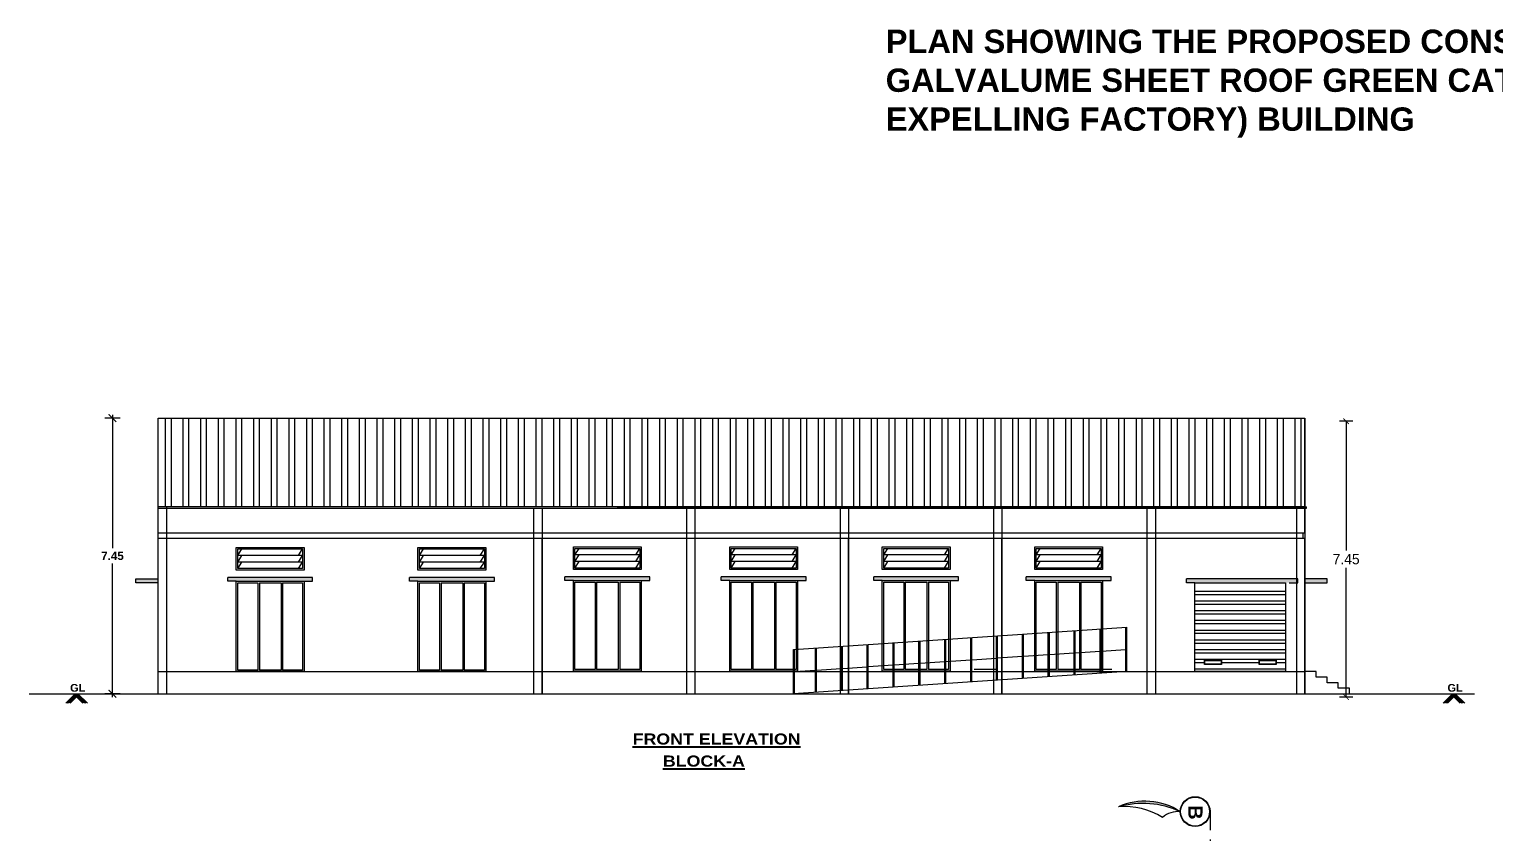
# Model space of a CAD drawing. Header units: metres. Extents: x 743 to 2261, y -742 to 557.
# Drawn here: x 2101.38 to 2140.94, y -698.81 to -677.09 of the extents above; entities that cross this region are included whole.
import ezdxf

# ---------------------------------------------------------------- set-up
doc = ezdxf.new("R2010")
doc.units = ezdxf.units.M
doc.linetypes.add('DASHDOT', pattern=[1, 0.5, -0.25, 0, -0.25])
doc.styles.add('CEN-GOT', font='arialbd.ttf')
doc.styles.add('CGR', font='ariblk.ttf')
doc.styles.add('kavi', font='ARLRDBD.TTF')
doc.styles.add('STYLE1', font='tahoma.ttf', dxfattribs={"height": 0.4})
doc.dimstyles.new('kavi', dxfattribs={"dimtxt": 0.11, "dimasz": 0.23, "dimexe": 0.18, "dimexo": 0.0625, "dimgap": 0.09, "dimtad": 0, "dimtih": 1, "dimtoh": 1, "dimzin": 0, "dimdsep": 46, "dimtxsty": 'kavi', "dimblk": 'ARCHTICK', "dimcen": 0.09, "dimse1": 1, "dimse2": 1, "dimadec": 0, "dimazin": 0, "dimtfac": 1, "dimtofl": 0, "dimtmove": 0, "dimatfit": 3, "dimldrblk": 'ARCHTICK', "dimfxl": 0, "dimtolj": 1, "dimtzin": 0, "dimarcsym": 0})
doc.dimstyles.new('STY', dxfattribs={"dimscale": 0.9, "dimtxt": 0.23, "dimasz": 0.18, "dimexe": 0.15, "dimexo": 0.6, "dimgap": 0.1, "dimtad": 1, "dimtih": 1, "dimtoh": 1, "dimzin": 0, "dimdsep": 46, "dimtxsty": 'STYLE1', "dimblk": 'CLOSEDBLANK', "dimcen": 0.09375, "dimdle": 0.1, "dimse1": 1, "dimse2": 1, "dimadec": 0, "dimazin": 0, "dimtfac": 1, "dimtmove": 2, "dimatfit": 2, "dimfxl": 0, "dimtolj": 1, "dimtzin": 0, "dimarcsym": 0})

# ---------------------------------------------------------------- blocks, each defined once
blk = doc.blocks.new('_ArchTick')
at = {"color": 0, "linetype": 'ByBlock', "const_width": 0.15}
blk.add_lwpolyline([(-0.5, -0.5), (0.5, 0.5)], dxfattribs=at)
blk = doc.blocks.new('*D280')
at = {"color": 0, "lineweight": -2}
for p, q in [((2103.62, -687.5), (2103.62, -691.108)), ((2103.827, -687.59), (2103.413, -687.59)), ((2103.62, -695.126), (2103.62, -691.518)), ((2103.827, -695.036), (2103.413, -695.036))]:
    blk.add_line(p, q, dxfattribs=at)
at = {"layer": 'Defpoints', "color": 0, "linetype": 'ByBlock'}
for p in [(2107.696, -687.59), (2103.62, -695.036), (2105.99, -695.036)]:
    blk.add_point(p, dxfattribs=at)
at = {"color": 0, "linetype": 'ByBlock', "lineweight": -2, "xscale": 0.207, "yscale": 0.207, "zscale": 0.207}
for p, rotation in [((2103.62, -687.59), 90), ((2103.62, -695.036), 270)]:
    blk.add_blockref('_ArchTick', p, dxfattribs=dict(at, rotation=rotation))
at = {"color": 0, "linetype": 'ByBlock', "insert": (2103.62, -691.313), "char_height": 0.225, "attachment_point": 5, "style": 'CEN-GOT'}
blk.add_mtext('\\A1;7.45', dxfattribs=at)
blk = doc.blocks.new('*D287')
at = {"color": 0, "lineweight": -2}
for p, q in [((2137.084, -687.677), (2136.724, -687.677)), ((2136.904, -687.677), (2136.904, -691.169)), ((2136.904, -695.126), (2136.904, -691.634)), ((2137.084, -695.126), (2136.724, -695.126))]:
    blk.add_line(p, q, dxfattribs=at)
at = {"layer": 'Defpoints', "color": 0}
for p in [(2136.904, -687.677), (2156.746, -687.677), (2153.034, -695.126)]:
    blk.add_point(p, dxfattribs=at)
at = {"color": 0, "lineweight": -2, "xscale": 0.15, "yscale": 0.15, "zscale": 0.15}
for p, rotation in [((2136.904, -687.677), 90), ((2136.904, -695.126), 270)]:
    blk.add_blockref('_ArchTick', p, dxfattribs=dict(at, rotation=rotation))
at = {"color": 0, "insert": (2136.904, -691.401), "char_height": 0.28, "attachment_point": 5, "style": 'kavi'}
blk.add_mtext('\\A1;7.45', dxfattribs=at)

msp = doc.modelspace()

# ---------------------------------------------------------------- hatches: boundary and pattern name
at = {"linetype": 'ByBlock'}
h = msp.add_hatch(dxfattribs=at)
h.set_pattern_fill('ANSI32', scale=0.05, angle=45)
h.set_pattern_definition([(90, (1181.60063, -1253.68034), (-0.47625, 1e-16), []), (90, (1181.75938, -1253.5216), (-0.47625, 1e-16), [])])
h.paths.add_polyline_path([(2104.851, -689.986), (2135.791, -689.986), (2135.791, -687.59), (2104.851, -687.59)])
h = msp.add_hatch(color=7, dxfattribs=at)
h.dxf.hatch_style = 1
h.paths.add_polyline_path([(2109.02, -691.896), (2106.73, -691.896), (2106.73, -691.996), (2106.96, -691.996), (2108.79, -691.996), (2109.02, -691.996)])
h = msp.add_hatch(color=7, dxfattribs=at)
h.dxf.hatch_style = 1
h.paths.add_polyline_path([(2113.923, -691.896), (2111.633, -691.896), (2111.633, -691.996), (2111.863, -691.996), (2113.693, -691.996), (2113.923, -691.996)])
h = msp.add_hatch(color=7, dxfattribs=at)
h.dxf.hatch_style = 1
h.paths.add_polyline_path([(2118.118, -691.881), (2115.828, -691.881), (2115.828, -691.981), (2116.058, -691.981), (2117.888, -691.981), (2118.118, -691.981)])
h = msp.add_hatch(color=7, dxfattribs=at)
h.dxf.hatch_style = 1
h.paths.add_polyline_path([(2122.333, -691.881), (2120.043, -691.881), (2120.043, -691.981), (2120.273, -691.981), (2122.103, -691.981), (2122.333, -691.981)])
h = msp.add_hatch(color=7, dxfattribs=at)
h.dxf.hatch_style = 1
h.paths.add_polyline_path([(2126.447, -691.881), (2124.157, -691.881), (2124.157, -691.981), (2124.387, -691.981), (2126.217, -691.981), (2126.447, -691.981)])
h = msp.add_hatch(color=7, dxfattribs=at)
h.dxf.hatch_style = 1
h.paths.add_polyline_path([(2130.561, -691.881), (2128.271, -691.881), (2128.271, -691.981), (2128.501, -691.981), (2130.331, -691.981), (2130.561, -691.981)])
h = msp.add_hatch(color=7, dxfattribs=at)
h.dxf.hatch_style = 1
h.paths.add_polyline_path([(2104.251, -691.936), (2104.851, -691.936), (2104.851, -692.036), (2104.251, -692.036)])
h = msp.add_hatch(color=7, dxfattribs=at)
h.dxf.hatch_style = 1
h.paths.add_polyline_path([(2135.599, -691.936), (2132.595, -691.936), (2132.595, -692.036), (2133.224, -692.036), (2135.054, -692.036), (2135.599, -692.036)])
h = msp.add_hatch(dxfattribs=at)
h.set_pattern_fill('ANSI32', scale=0.7, angle=135)
h.set_pattern_definition([(180, (-1742.04316, 1537.5853), (0, -0.2625), []), (180, (-1742.13066, 1537.6728), (0, -0.2625), [])])
h.paths.add_polyline_path([(2134.553, -694.121), (2135.014, -694.121), (2135.014, -694.238), (2134.553, -694.238)], flags=16)
h.paths.add_polyline_path([(2134.563, -694.131), (2135.004, -694.131), (2135.004, -694.228), (2134.563, -694.228)], flags=0)
h.paths.add_polyline_path([(2133.541, -694.121), (2133.541, -694.238), (2133.08, -694.238), (2133.08, -694.121)], flags=16)
h.paths.add_polyline_path([(2133.531, -694.131), (2133.531, -694.228), (2133.09, -694.228), (2133.09, -694.131)], flags=0)
h.paths.add_polyline_path([(2132.825, -692.096), (2132.825, -694.436), (2135.266, -694.436), (2135.266, -692.096)])
h = msp.add_hatch(color=7, dxfattribs=at)
h.dxf.hatch_style = 1
h.paths.add_polyline_path([(2136.391, -691.936), (2135.791, -691.936), (2135.791, -692.036), (2136.391, -692.036)])
msp.add_hatch(color=7, dxfattribs=at).paths.add_polyline_path([(2130.763, -698.088, -0.180288), (2132.426, -698.217, 0.255551)])
msp.add_hatch(color=7, dxfattribs=at).paths.add_polyline_path([(2130.763, -698.088, -0.180288), (2132.426, -698.217, 0.255551)])

# ---------------------------------------------------------------- linework, layer by layer
at = {"color": 7, "linetype": 'ByBlock'}
for p, q in [((2104.851, -690.786), (2104.851, -687.59)), ((2117.236, -687.59), (2135.791, -687.59)), ((2135.791, -689.986), (2135.791, -687.59)), ((2104.851, -695.036), (2104.851, -689.286)), ((2104.851, -690.026), (2135.831, -690.026)), ((2117.236, -689.986), (2135.831, -689.986)), ((2135.791, -690.686), (2135.791, -690.026)), ((2135.831, -690.026), (2135.831, -689.986)), ((2104.851, -690.686), (2135.791, -690.686)), ((2135.741, -690.836), (2135.741, -690.686)), ((2104.851, -690.836), (2135.791, -690.836)), ((2107, -691.303), (2107.109, -691.126)), ((2108.641, -691.303), (2108.75, -691.126)), ((2111.903, -691.303), (2112.011, -691.126)), ((2113.544, -691.303), (2113.653, -691.126)), ((2115.211, -695.036), (2115.211, -690.836)), ((2116.098, -691.288), (2116.207, -691.111)), ((2117.739, -691.288), (2117.848, -691.111)), ((2120.313, -691.288), (2120.422, -691.111)), ((2121.954, -691.288), (2122.063, -691.111)), ((2123.481, -695.036), (2123.481, -690.836)), ((2124.427, -691.288), (2124.536, -691.111)), ((2126.068, -691.288), (2126.177, -691.111)), ((2127.616, -695.036), (2127.616, -690.836)), ((2128.541, -691.288), (2128.65, -691.111)), ((2130.182, -691.288), (2130.291, -691.111)), ((2135.791, -695.036), (2135.791, -690.836)), ((2108.75, -691.303), (2107, -691.303)), ((2107, -691.479), (2107.109, -691.303)), ((2108.75, -691.479), (2107, -691.479)), ((2107, -691.656), (2107.109, -691.479)), ((2108.641, -691.479), (2108.75, -691.303)), ((2108.641, -691.656), (2108.75, -691.479)), ((2113.653, -691.303), (2111.903, -691.303)), ((2111.903, -691.479), (2112.011, -691.303)), ((2113.653, -691.479), (2111.903, -691.479)), ((2111.903, -691.656), (2112.011, -691.479)), ((2113.544, -691.479), (2113.653, -691.303)), ((2113.544, -691.656), (2113.653, -691.479)), ((2117.848, -691.288), (2116.098, -691.288)), ((2116.098, -691.464), (2116.207, -691.288)), ((2117.848, -691.464), (2116.098, -691.464)), ((2116.098, -691.641), (2116.207, -691.464)), ((2117.739, -691.464), (2117.848, -691.288)), ((2117.739, -691.641), (2117.848, -691.464)), ((2122.063, -691.288), (2120.313, -691.288)), ((2120.313, -691.464), (2120.422, -691.288)), ((2122.063, -691.464), (2120.313, -691.464)), ((2120.313, -691.641), (2120.422, -691.464)), ((2121.954, -691.464), (2122.063, -691.288)), ((2121.954, -691.641), (2122.063, -691.464)), ((2126.177, -691.288), (2124.427, -691.288)), ((2124.427, -691.464), (2124.536, -691.288)), ((2126.177, -691.464), (2124.427, -691.464)), ((2124.427, -691.641), (2124.536, -691.464)), ((2126.068, -691.464), (2126.177, -691.288)), ((2126.068, -691.641), (2126.177, -691.464)), ((2130.291, -691.288), (2128.541, -691.288)), ((2128.541, -691.464), (2128.65, -691.288)), ((2130.291, -691.464), (2128.541, -691.464)), ((2128.541, -691.641), (2128.65, -691.464)), ((2130.182, -691.464), (2130.291, -691.288)), ((2130.182, -691.641), (2130.291, -691.464)), ((2106.73, -691.996), (2106.73, -691.896)), ((2109.02, -691.896), (2106.73, -691.896)), ((2109.02, -691.996), (2109.02, -691.896)), ((2111.633, -691.996), (2111.633, -691.896)), ((2113.923, -691.896), (2111.633, -691.896)), ((2113.923, -691.996), (2113.923, -691.896)), ((2115.828, -691.981), (2115.828, -691.881)), ((2118.118, -691.881), (2115.828, -691.881)), ((2118.118, -691.981), (2118.118, -691.881)), ((2120.043, -691.981), (2120.043, -691.881)), ((2122.333, -691.881), (2120.043, -691.881)), ((2122.333, -691.981), (2122.333, -691.881)), ((2124.157, -691.981), (2124.157, -691.881)), ((2126.447, -691.881), (2124.157, -691.881)), ((2126.447, -691.981), (2126.447, -691.881)), ((2128.271, -691.981), (2128.271, -691.881)), ((2130.561, -691.881), (2128.271, -691.881)), ((2130.561, -691.981), (2130.561, -691.881)), ((2104.251, -692.036), (2104.251, -691.936)), ((2104.251, -691.936), (2104.851, -691.936)), ((2104.851, -692.036), (2104.251, -692.036)), ((2106.96, -691.996), (2106.73, -691.996)), ((2107.543, -692.036), (2107.543, -694.396)), ((2107.583, -692.036), (2107.583, -694.396)), ((2108.167, -692.036), (2108.167, -694.396)), ((2108.207, -692.036), (2108.207, -694.396)), ((2108.79, -691.996), (2109.02, -691.996)), ((2111.863, -691.996), (2111.633, -691.996)), ((2112.446, -692.036), (2112.446, -694.396)), ((2112.486, -692.036), (2112.486, -694.396)), ((2113.069, -692.036), (2113.069, -694.396)), ((2113.109, -692.036), (2113.109, -694.396)), ((2113.693, -691.996), (2113.923, -691.996)), ((2116.058, -691.981), (2115.828, -691.981)), ((2116.641, -692.021), (2116.641, -694.381)), ((2116.681, -692.021), (2116.681, -694.381)), ((2117.265, -692.021), (2117.265, -694.381)), ((2117.305, -692.021), (2117.305, -694.381)), ((2117.888, -691.981), (2118.118, -691.981)), ((2120.273, -691.981), (2120.043, -691.981)), ((2120.857, -692.021), (2120.857, -694.381)), ((2120.897, -692.021), (2120.897, -694.381)), ((2121.48, -692.021), (2121.48, -694.381)), ((2121.52, -692.021), (2121.52, -694.381)), ((2122.103, -691.981), (2122.333, -691.981)), ((2124.387, -691.981), (2124.157, -691.981)), ((2124.97, -692.021), (2124.97, -694.381)), ((2125.01, -692.021), (2125.01, -694.381)), ((2125.594, -692.021), (2125.594, -694.381)), ((2125.634, -692.021), (2125.634, -694.381)), ((2126.217, -691.981), (2126.447, -691.981)), ((2128.501, -691.981), (2128.271, -691.981)), ((2129.084, -692.021), (2129.084, -694.381)), ((2129.124, -692.021), (2129.124, -694.381)), ((2129.707, -692.021), (2129.707, -694.381)), ((2129.747, -692.021), (2129.747, -694.381)), ((2130.331, -691.981), (2130.561, -691.981)), ((2132.595, -692.036), (2132.595, -691.936)), ((2135.599, -691.936), (2132.595, -691.936)), ((2132.825, -692.036), (2132.595, -692.036)), ((2135.369, -692.036), (2135.599, -692.036)), ((2135.599, -692.036), (2135.599, -691.936)), ((2136.391, -691.936), (2135.791, -691.936)), ((2135.791, -692.036), (2136.391, -692.036)), ((2136.391, -692.036), (2136.391, -691.936)), ((2104.851, -694.436), (2135.791, -694.436)), ((2101.377, -695.036), (2140.365, -695.036)), ((2102.614, -695.036), (2102.359, -695.291)), ((2102.65, -695.036), (2102.395, -695.291)), ((2102.692, -695.036), (2102.437, -695.291)), ((2102.734, -695.036), (2102.479, -695.291)), ((2102.566, -695.036), (2102.822, -695.291)), ((2102.609, -695.036), (2102.864, -695.291)), ((2102.65, -695.036), (2102.905, -695.291)), ((2102.687, -695.036), (2102.942, -695.291)), ((2139.773, -695.036), (2139.518, -695.291)), ((2139.81, -695.036), (2139.555, -695.291)), ((2139.851, -695.036), (2139.596, -695.291)), ((2139.894, -695.036), (2139.639, -695.291)), ((2139.726, -695.036), (2139.981, -695.291)), ((2139.769, -695.036), (2140.024, -695.291)), ((2139.81, -695.036), (2140.065, -695.291)), ((2139.847, -695.036), (2140.102, -695.291))]:
    msp.add_line(p, q, dxfattribs=at)
at = {"color": 7}
for p, q in [((2121.991, -693.836), (2130.991, -693.236)), ((2121.991, -695.036), (2121.991, -693.836)), ((2122.021, -695.036), (2122.021, -693.836)), ((2129.595, -693.93), (2130.263, -693.886)), ((2130.293, -693.884), (2130.961, -693.839)), ((2124.012, -694.302), (2124.68, -694.258)), ((2124.71, -694.256), (2125.378, -694.211)), ((2125.408, -694.209), (2126.076, -694.165)), ((2126.106, -694.163), (2126.774, -694.118)), ((2126.804, -694.116), (2127.471, -694.072)), ((2127.501, -694.067), (2128.169, -694.022)), ((2128.199, -694.02), (2128.867, -693.975)), ((2128.897, -693.973), (2129.565, -693.929)), ((2122.021, -694.435), (2122.586, -694.398)), ((2122.616, -694.396), (2123.284, -694.351)), ((2123.314, -694.349), (2123.982, -694.304))]:
    msp.add_line(p, q, dxfattribs=at)
at = {"color": 7, "linetype": 'DASHDOT'}
msp.add_line((2133.232, -698.217), (2133.232, -723.69), dxfattribs=at)
at = {"color": 7}
for points in [[(2104.851, -687.59), (2135.791, -687.59), (2135.791, -689.986), (2104.851, -689.986)], [(2135.266, -694.436), (2132.825, -694.436), (2132.825, -692.036), (2135.266, -692.036)]]:
    msp.add_lwpolyline(points, close=True, dxfattribs=at)
for points in [[(2105.081, -689.986), (2105.081, -695.036)], [(2114.981, -690.026), (2114.981, -695.036)], [(2115.211, -690.026), (2115.211, -695.036)], [(2119.106, -690.026), (2119.106, -695.036)], [(2119.336, -690.026), (2119.336, -695.036)], [(2123.251, -690.026), (2123.251, -695.036)], [(2123.251, -690.026), (2123.251, -695.036)], [(2123.481, -690.026), (2123.481, -695.036)], [(2123.481, -690.026), (2123.481, -695.036)], [(2127.386, -690.026), (2127.386, -695.036)], [(2127.386, -690.026), (2127.386, -695.036)], [(2127.616, -690.026), (2127.616, -695.036)], [(2127.616, -690.026), (2127.616, -695.036)], [(2131.526, -690.026), (2131.526, -695.036)], [(2131.756, -690.026), (2131.756, -695.036)], [(2135.561, -690.026), (2135.561, -695.036)], [(2135.791, -690.026), (2135.791, -695.036)], [(2127.471, -694.669), (2127.471, -693.469)], [(2127.501, -694.669), (2127.501, -693.469)], [(2128.169, -694.622), (2128.169, -693.422)], [(2128.199, -694.622), (2128.199, -693.422)], [(2128.867, -694.575), (2128.867, -693.375)], [(2128.897, -694.575), (2128.897, -693.375)], [(2129.565, -694.529), (2129.565, -693.329)], [(2129.595, -694.529), (2129.595, -693.329)], [(2130.263, -694.482), (2130.263, -693.282)], [(2130.293, -694.482), (2130.293, -693.282)], [(2130.961, -694.436), (2130.961, -693.236)], [(2130.991, -694.436), (2130.991, -693.236)], [(2122.586, -694.994), (2122.586, -693.794)], [(2122.616, -694.994), (2122.616, -693.794)], [(2123.284, -694.948), (2123.284, -693.748)], [(2123.314, -694.948), (2123.314, -693.748)], [(2123.982, -694.901), (2123.982, -693.701)], [(2124.012, -694.901), (2124.012, -693.701)], [(2124.68, -694.855), (2124.68, -693.655)], [(2124.71, -694.855), (2124.71, -693.655)], [(2125.378, -694.808), (2125.378, -693.608)], [(2125.408, -694.808), (2125.408, -693.608)], [(2126.076, -694.762), (2126.076, -693.562)], [(2126.106, -694.762), (2126.106, -693.562)], [(2126.774, -694.715), (2126.774, -693.515)], [(2126.804, -694.715), (2126.804, -693.515)], [(2130.991, -694.436), (2121.991, -695.036)], [(2136.991, -695.036), (2136.991, -694.886), (2136.691, -694.886), (2136.691, -694.736), (2136.391, -694.736), (2136.391, -694.586), (2136.091, -694.586), (2136.091, -694.436), (2135.791, -694.436), (2135.791, -694.436)]]:
    msp.add_lwpolyline(points, dxfattribs=at)
at = {"color": 7, "linetype": 'ByBlock'}
for points in [[(2106.96, -691.086), (2108.79, -691.086), (2108.79, -691.696), (2106.96, -691.696)], [(2107, -691.126), (2108.75, -691.126), (2108.75, -691.656), (2107, -691.656)], [(2111.863, -691.086), (2113.693, -691.086), (2113.693, -691.696), (2111.863, -691.696)], [(2111.903, -691.126), (2113.653, -691.126), (2113.653, -691.656), (2111.903, -691.656)], [(2116.058, -691.071), (2117.888, -691.071), (2117.888, -691.681), (2116.058, -691.681)], [(2116.098, -691.111), (2117.848, -691.111), (2117.848, -691.641), (2116.098, -691.641)], [(2120.273, -691.071), (2122.103, -691.071), (2122.103, -691.681), (2120.273, -691.681)], [(2120.313, -691.111), (2122.063, -691.111), (2122.063, -691.641), (2120.313, -691.641)], [(2124.387, -691.071), (2126.217, -691.071), (2126.217, -691.681), (2124.387, -691.681)], [(2124.427, -691.111), (2126.177, -691.111), (2126.177, -691.641), (2124.427, -691.641)], [(2128.501, -691.071), (2130.331, -691.071), (2130.331, -691.681), (2128.501, -691.681)], [(2128.541, -691.111), (2130.291, -691.111), (2130.291, -691.641), (2128.541, -691.641)], [(2106.96, -691.996), (2108.79, -691.996), (2108.79, -694.436), (2106.96, -694.436)], [(2111.863, -691.996), (2113.693, -691.996), (2113.693, -694.436), (2111.863, -694.436)], [(2116.058, -691.981), (2117.888, -691.981), (2117.888, -694.421), (2116.058, -694.421)], [(2120.273, -691.981), (2122.103, -691.981), (2122.103, -694.421), (2120.273, -694.421)], [(2124.387, -691.981), (2126.217, -691.981), (2126.217, -694.421), (2124.387, -694.421)], [(2128.501, -691.981), (2130.331, -691.981), (2130.331, -694.421), (2128.501, -694.421)], [(2132.825, -692.036), (2135.266, -692.036), (2135.266, -694.436), (2132.825, -694.436)], [(2133.084, -694.127), (2133.545, -694.127), (2133.545, -694.244), (2133.084, -694.244)], [(2133.094, -694.137), (2133.535, -694.137), (2133.535, -694.234), (2133.094, -694.234)], [(2134.556, -694.127), (2135.017, -694.127), (2135.017, -694.244), (2134.556, -694.244)], [(2134.566, -694.137), (2135.007, -694.137), (2135.007, -694.234), (2134.566, -694.234)]]:
    msp.add_lwpolyline(points, close=True, dxfattribs=at)
for points in [[(2107.543, -694.396), (2107, -694.396), (2107, -692.036), (2107.543, -692.036)], [(2107.583, -692.036), (2108.167, -692.036)], [(2108.207, -692.036), (2108.75, -692.036), (2108.75, -694.396), (2108.207, -694.396)], [(2112.446, -694.396), (2111.903, -694.396), (2111.903, -692.036), (2112.446, -692.036)], [(2112.486, -692.036), (2113.069, -692.036)], [(2113.109, -692.036), (2113.653, -692.036), (2113.653, -694.396), (2113.109, -694.396)], [(2116.641, -694.381), (2116.098, -694.381), (2116.098, -692.021), (2116.641, -692.021)], [(2116.681, -692.021), (2117.265, -692.021)], [(2117.305, -692.021), (2117.848, -692.021), (2117.848, -694.381), (2117.305, -694.381)], [(2120.857, -694.381), (2120.313, -694.381), (2120.313, -692.021), (2120.857, -692.021)], [(2120.897, -692.021), (2121.48, -692.021)], [(2121.52, -692.021), (2122.063, -692.021), (2122.063, -694.381), (2121.52, -694.381)], [(2124.97, -694.381), (2124.427, -694.381), (2124.427, -692.021), (2124.97, -692.021)], [(2125.01, -692.021), (2125.594, -692.021)], [(2125.634, -692.021), (2126.177, -692.021), (2126.177, -694.381), (2125.634, -694.381)], [(2129.084, -694.381), (2128.541, -694.381), (2128.541, -692.021), (2129.084, -692.021)], [(2129.124, -692.021), (2129.707, -692.021)], [(2129.747, -692.021), (2130.291, -692.021), (2130.291, -694.381), (2129.747, -694.381)], [(2108.167, -694.396), (2107.583, -694.396)], [(2113.069, -694.396), (2112.486, -694.396)], [(2117.265, -694.381), (2116.681, -694.381)], [(2121.48, -694.381), (2120.897, -694.381)], [(2125.594, -694.381), (2125.01, -694.381)], [(2127.454, -694.381), (2126.871, -694.381)], [(2129.707, -694.381), (2129.124, -694.381)], [(2130.582, -694.381), (2129.999, -694.381)]]:
    msp.add_lwpolyline(points, dxfattribs=at)
for radius in [0.403, 0.391]:
    msp.add_circle((2132.829, -698.217), radius, dxfattribs=at)
for centre, radius, start, end in [((2131.477, -699.673), 1.738, 56.9131, 114.2539), ((2131.477, -699.673), 1.738, 56.9131, 114.2539), ((2131.422, -700.384), 2.388, 65.1436, 106.0234), ((2131.422, -700.384), 2.388, 65.1436, 106.0234), ((2130.931, -700.014), 1.933, 58.1208, 94.9973), ((2130.931, -700.014), 1.933, 58.1208, 94.9973)]:
    msp.add_arc(centre, radius, start, end, dxfattribs=at)
at = {"color": 7, "ltscale": 1.5}
msp.add_arc((2132.373, -698.856), 0.641, 85.2676, 131.09, dxfattribs=at)
msp.add_arc((2132.373, -698.856), 0.641, 85.2676, 131.09, dxfattribs=at)

# ---------------------------------------------------------------- texts
at = {"color": 7, "linetype": 'ByBlock', "style": 'CEN-GOT'}
msp.add_text('B', height=0.384, rotation=270, dxfattribs=at).set_placement((2132.645, -698.045))
at = {"color": 7, "linetype": 'ByBlock', "insert": (2124.481, -677.103), "char_height": 0.63, "width": 27.33733, "attachment_point": 1, "style": 'CGR'}
msp.add_mtext('\\pt12.6;{\\fArial CE|b1|i0|c0|p34;PLAN SHOWING THE PROPOSED CONSTRUCTION OF R.C.C & \\PGALVALUME SHEET ROOF GREEN CATEGORY ( OIL GINNING/ \\H1.86531x; \\H0.5361x;EXPELLING FACTORY) BUILDING \\H1.57687x; }', dxfattribs=at)
at = {"color": 7, "ltscale": 1.5, "char_height": 0.21, "width": 3.20199, "attachment_point": 1, "style": 'CEN-GOT'}
for insert in [(2102.478, -694.77), (2139.638, -694.77)]:
    msp.add_mtext('\\pt3.15;GL', dxfattribs=dict(at, insert=insert))
at = {"color": 7, "lineweight": 40, "char_height": 0.3, "attachment_point": 1, "style": 'CGR'}
for s, insert, width in [('{\\fArial Black|b0|i0|c0|p34;\\LFRONT ELEVATION}', (2117.654, -696.107), 6.05024), ('{\\LBLOCK-A}', (2118.47, -696.702), 4.23745)]:
    msp.add_mtext(s, dxfattribs=dict(at, insert=insert, width=width))

# ---------------------------------------------------------------- dimensions: what is measured, and where the dimension line sits
at = {"color": 7, "linetype": 'ByBlock'}
dim = msp.add_linear_dim(base=(2103.62, -695.036), p1=(2107.696, -687.59), p2=(2105.99, -695.036), angle=90, dimstyle='STY', override={"dimtxt": 0.25, "dimasz": 0.23, "dimexe": 0.23, "dimexo": 0.23, "dimtxsty": 'CEN-GOT', "dimblk": 'ArchTick', "dimcen": 0.23, "dimse1": 0, "dimse2": 0, "dimldrblk": 'ArchTick', "dimfxl": 0.23, "dimfxlon": 1, "dimtfill": 1, "dimtfillclr": 256, "dimarcsym": 1}, dxfattribs=at)
dim.commit()
dim.dimension.update_dxf_attribs({"geometry": '*D280', "text_midpoint": (2103.62, -691.313)})
at = {"color": 7}
dim = msp.add_linear_dim(base=(2136.904, -687.677), p1=(2153.034, -695.126), p2=(2156.746, -687.677), angle=90, dimstyle='kavi', override={"dimtxt": 0.28, "dimasz": 0.15, "dimse1": 0, "dimse2": 0, "dimtmove": 2, "dimfxlon": 1}, dxfattribs=at)
dim.commit()
dim.dimension.update_dxf_attribs({"geometry": '*D287', "text_midpoint": (2136.904, -691.401)})

doc.saveas('drawing.dxf')
